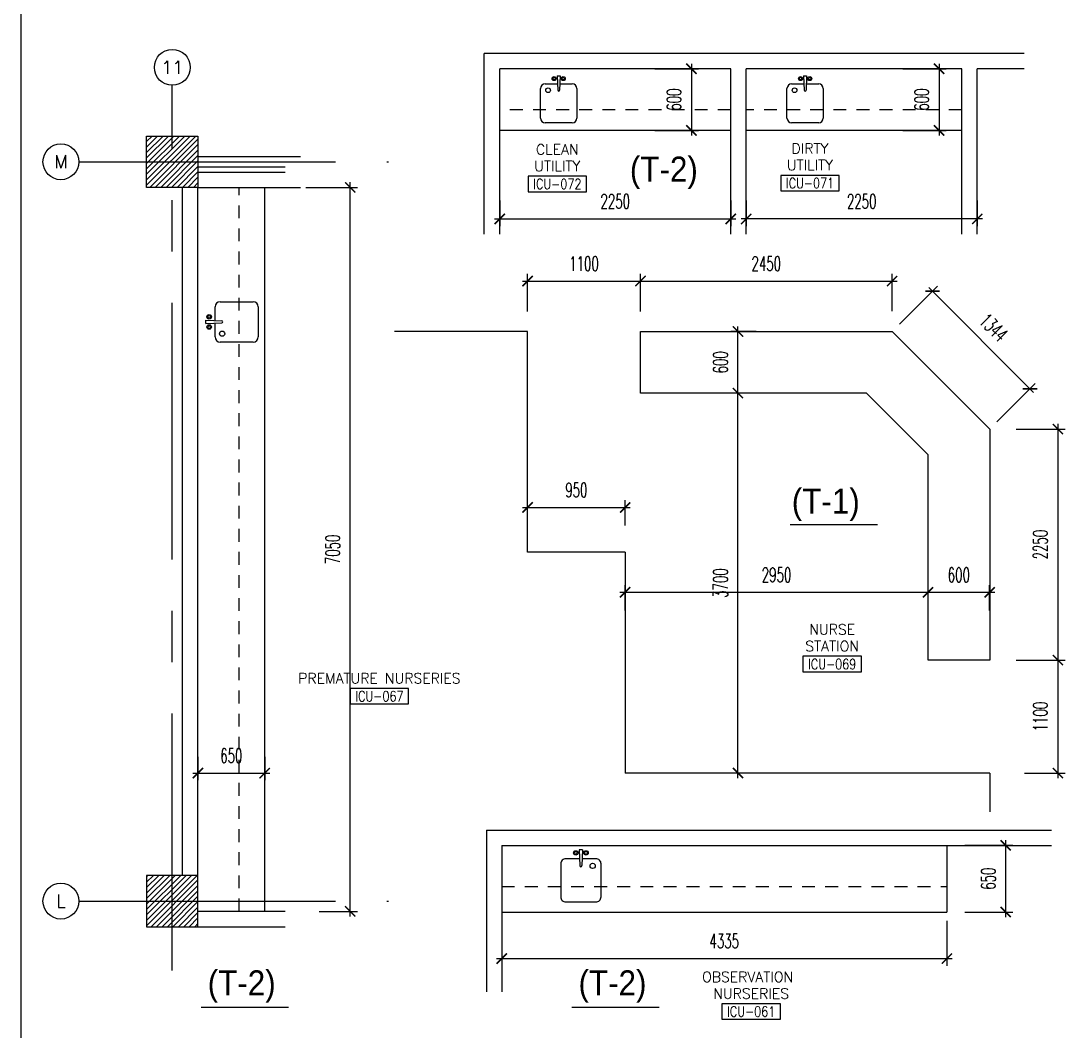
# Model space of a CAD drawing. Extents: x 417759.1 to 417809, y 43468.8 to 43507.6.
# Drawn here: x 417759.05 to 417769.22, y 43478.26 to 43488.1 of the extents above; entities that cross this region are included whole.
import ezdxf
from ezdxf.enums import TextEntityAlignment as Align

# ---------------------------------------------------------------- set-up
doc = ezdxf.new("R2010")
doc.units = 0
doc.header["$MEASUREMENT"] = 0
doc.header["$PDMODE"] = 3
doc.header["$PDSIZE"] = 0.1
doc.linetypes.add('CENTERX2', pattern=[4, 2.5, -0.5, 0.5, -0.5])
doc.linetypes.add('HIDDEN2', pattern=[0.1875, 0.125, -0.0625])
doc.layers.get('0').update_dxf_attribs({"linetype": 'CONTINUOUS'})
doc.layers.get('DEFPOINTS').update_dxf_attribs({"linetype": 'CONTINUOUS'})
for name, color, linetype in [('AX', 6, 'CONTINUOUS'), ('AX-CR', 2, 'CONTINUOUS'), ('AX-DIM', 4, 'CONTINUOUS'), ('AX-TXT', 4, 'CONTINUOUS'), ('AXES', 11, 'CENTERX2'), ('COUNTER', 2, 'CONTINUOUS'), ('DIM', 4, 'CONTINUOUS'), ('Doted', 3, 'HIDDEN2'), ('HAT', 8, 'CONTINUOUS'), ('INSUL', 7, 'CONTINUOUS'), ('RM-BOX', 2, 'CONTINUOUS'), ('RM-NAME', 2, 'CONTINUOUS'), ('RM-NO', 2, 'CONTINUOUS'), ('TXT1', 2, 'CONTINUOUS'), ('WALL', 6, 'CONTINUOUS')]:
    doc.layers.add(name, color=color, linetype=linetype)
doc.styles.add('ROMANS', font='ROMANS.shx', dxfattribs={"width": 0.6})
doc.styles.add('TTXT', font='swisse.ttf', dxfattribs={"width": 0.6})
doc.dimstyles.new('STANDARD in', dxfattribs={"dimtxt": 0.14, "dimasz": 0.1, "dimexe": 0.07, "dimexo": 0.05, "dimgap": 0.1, "dimtad": 1, "dimdec": 0, "dimlfac": 1000, "dimzin": 0, "dimdsep": 46, "dimtxsty": 'ROMANS', "dimblk": 'ARCHTICK', "dimcen": 0.05, "dimdle": 0.05, "dimclrd": 4, "dimclre": 4, "dimclrt": 2, "dimadec": 0, "dimazin": 0, "dimtfac": 1, "dimtdec": 0, "dimtmove": 2, "dimatfit": 3, "dimfxl": 0, "dimtolj": 1, "dimtzin": 0, "dimarcsym": 0})

# ---------------------------------------------------------------- blocks, each defined once
blk = doc.blocks.new('*X147')
at = {"color": 0}
for p, q in [((73379, 169899), (73870, 170390)), ((73379, 169952), (73817, 170390)), ((73379, 170005), (73764, 170390)), ((73379, 170058), (73711, 170390)), ((73379, 170111), (73658, 170390)), ((73379, 170164), (73604, 170390)), ((73379, 170217), (73551, 170390)), ((73379, 170271), (73498, 170390)), ((73379, 170324), (73445, 170390)), ((73379, 170377), (73392, 170390)), ((73423, 169890), (73879, 170346)), ((73476, 169890), (73879, 170293)), ((73529, 169890), (73879, 170240)), ((73582, 169890), (73879, 170187)), ((73635, 169890), (73879, 170134)), ((73688, 169890), (73879, 170081)), ((73741, 169890), (73879, 170028)), ((73794, 169890), (73879, 169975)), ((73847, 169890), (73879, 169922))]:
    blk.add_line(p, q, dxfattribs=at)
blk = doc.blocks.new('*X146')
at = {"color": 0}
for p, q in [((73379, 177112), (73857, 177590)), ((73379, 177165), (73804, 177590)), ((73379, 177218), (73751, 177590)), ((73379, 177271), (73698, 177590)), ((73379, 177324), (73645, 177590)), ((73379, 177377), (73592, 177590)), ((73379, 177430), (73539, 177590)), ((73379, 177483), (73486, 177590)), ((73379, 177536), (73433, 177590)), ((73410, 177090), (73879, 177559)), ((73463, 177090), (73879, 177506)), ((73516, 177090), (73879, 177453)), ((73569, 177090), (73879, 177400)), ((73622, 177090), (73879, 177347)), ((73675, 177090), (73879, 177294)), ((73728, 177090), (73879, 177241)), ((73781, 177090), (73879, 177188)), ((73834, 177090), (73879, 177134))]:
    blk.add_line(p, q, dxfattribs=at)
blk = doc.blocks.new('_ARCHTICK')
at = {"color": 0, "linetype": 'ByBlock', "const_width": 0.15}
blk.add_lwpolyline([(-0.5, -0.5), (0.5, 0.5)], dxfattribs=at)
blk = doc.blocks.new('*D188')
at = {"layer": 'DEFPOINTS', "color": 0, "linetype": 'ByBlock'}
for p in [(417761.778, 43486.474), (417762.261, 43486.474), (417761.909, 43479.424)]:
    blk.add_point(p, dxfattribs=at)
at = {"layer": 'DIM', "color": 4, "linetype": 'ByBlock', "lineweight": -2}
for p, q in [((417762.261, 43479.374), (417762.261, 43486.524)), ((417761.828, 43486.474), (417762.331, 43486.474)), ((417761.959, 43479.424), (417762.331, 43479.424))]:
    blk.add_line(p, q, dxfattribs=at)
at = {"layer": 'DIM', "color": 4, "linetype": 'ByBlock', "lineweight": -2, "xscale": 0.1, "yscale": 0.1, "zscale": 0.1}
for p, rotation in [((417762.261, 43486.474), 90), ((417762.261, 43479.424), 270)]:
    blk.add_blockref('_ARCHTICK', p, dxfattribs=dict(at, rotation=rotation))
at = {"layer": 'DIM', "color": 2, "linetype": 'ByBlock', "insert": (417762.091, 43482.949), "char_height": 0.14, "attachment_point": 5, "rotation": 90, "style": 'ROMANS'}
blk.add_mtext('\\A1;7050', dxfattribs=at)
blk = doc.blocks.new('*D189')
at = {"layer": 'AX-DIM', "color": 4, "linetype": 'ByBlock', "lineweight": -2}
for p, q in [((417760.778, 43480.93), (417760.778, 43480.7)), ((417761.428, 43480.93), (417761.428, 43480.7)), ((417760.728, 43480.77), (417761.478, 43480.77))]:
    blk.add_line(p, q, dxfattribs=at)
at = {"layer": 'DEFPOINTS', "color": 0, "linetype": 'ByBlock'}
for p in [(417760.778, 43480.98), (417761.428, 43480.98), (417761.428, 43480.77)]:
    blk.add_point(p, dxfattribs=at)
at = {"layer": 'AX-DIM', "color": 4, "linetype": 'ByBlock', "lineweight": -2, "xscale": 0.1, "yscale": 0.1, "zscale": 0.1, "rotation": 180}
blk.add_blockref('_ARCHTICK', (417760.778, 43480.77), dxfattribs=at)
at = {"layer": 'AX-DIM', "color": 4, "linetype": 'ByBlock', "lineweight": -2, "xscale": 0.1, "yscale": 0.1, "zscale": 0.1}
blk.add_blockref('_ARCHTICK', (417761.428, 43480.77), dxfattribs=at)
at = {"layer": 'AX-DIM', "color": 2, "linetype": 'ByBlock', "insert": (417761.103, 43480.94), "char_height": 0.14, "attachment_point": 5, "style": 'ROMANS'}
blk.add_mtext('\\A1;650', dxfattribs=at)
blk = doc.blocks.new('RM1')
at = {"layer": 'RM-BOX'}
blk.add_lwpolyline([(570, -200), (-570, -200), (-570, -500), (570, -500)], close=True, dxfattribs=at)
at = {"layer": 'RM-NAME', "style": 'ROMANS'}
for tag, p in [('ROOMNAME1', (0, 324)), ('ROOMNAME2', (0, 0))]:
    blk.add_attdef(tag, text='', height=200, dxfattribs=at).set_placement(p, align=Align.MIDDLE)
at = {"layer": 'RM-NO', "style": 'ROMANS', "width": 0.8}
blk.add_attdef('ROOMNO', text='', height=200, dxfattribs=at).set_placement((0, -350), align=Align.MIDDLE)
blk = doc.blocks.new('*D190')
at = {"layer": 'AX-DIM', "color": 4, "linetype": 'ByBlock', "lineweight": -2}
for p, q in [((417763.717, 43486.347), (417763.717, 43486.097)), ((417765.967, 43486.347), (417765.967, 43486.097)), ((417763.667, 43486.167), (417766.017, 43486.167))]:
    blk.add_line(p, q, dxfattribs=at)
at = {"layer": 'DEFPOINTS', "color": 0, "linetype": 'ByBlock'}
for p in [(417763.717, 43486.397), (417765.967, 43486.397), (417765.967, 43486.167)]:
    blk.add_point(p, dxfattribs=at)
at = {"layer": 'AX-DIM', "color": 4, "linetype": 'ByBlock', "lineweight": -2, "xscale": 0.1, "yscale": 0.1, "zscale": 0.1, "rotation": 180}
blk.add_blockref('_ARCHTICK', (417763.717, 43486.167), dxfattribs=at)
at = {"layer": 'AX-DIM', "color": 4, "linetype": 'ByBlock', "lineweight": -2, "xscale": 0.1, "yscale": 0.1, "zscale": 0.1}
blk.add_blockref('_ARCHTICK', (417765.967, 43486.167), dxfattribs=at)
at = {"layer": 'AX-DIM', "color": 2, "linetype": 'ByBlock', "insert": (417764.842, 43486.337), "char_height": 0.14, "attachment_point": 5, "style": 'ROMANS'}
blk.add_mtext('\\A1;2250', dxfattribs=at)
blk = doc.blocks.new('*D191')
at = {"layer": 'AX-DIM', "color": 4, "linetype": 'ByBlock', "lineweight": -2}
for p, q in [((417766.117, 43486.347), (417766.117, 43486.097)), ((417768.367, 43486.347), (417768.367, 43486.097)), ((417768.417, 43486.167), (417766.067, 43486.167))]:
    blk.add_line(p, q, dxfattribs=at)
at = {"layer": 'DEFPOINTS', "color": 0, "linetype": 'ByBlock'}
for p in [(417766.117, 43486.397), (417768.367, 43486.397), (417766.117, 43486.167)]:
    blk.add_point(p, dxfattribs=at)
at = {"layer": 'AX-DIM', "color": 4, "linetype": 'ByBlock', "lineweight": -2, "xscale": 0.1, "yscale": 0.1, "zscale": 0.1, "rotation": 180}
blk.add_blockref('_ARCHTICK', (417766.117, 43486.167), dxfattribs=at)
at = {"layer": 'AX-DIM', "color": 4, "linetype": 'ByBlock', "lineweight": -2, "xscale": 0.1, "yscale": 0.1, "zscale": 0.1}
blk.add_blockref('_ARCHTICK', (417768.367, 43486.167), dxfattribs=at)
at = {"layer": 'AX-DIM', "color": 2, "linetype": 'ByBlock', "insert": (417767.242, 43486.337), "char_height": 0.14, "attachment_point": 5, "style": 'ROMANS'}
blk.add_mtext('\\A1;2250', dxfattribs=at)
blk = doc.blocks.new('*D192')
at = {"layer": 'AX-DIM', "color": 4, "linetype": 'ByBlock', "lineweight": -2}
for p, q in [((417765.229, 43487.629), (417765.654, 43487.629)), ((417765.584, 43487.679), (417765.584, 43486.979)), ((417765.229, 43487.029), (417765.654, 43487.029))]:
    blk.add_line(p, q, dxfattribs=at)
at = {"layer": 'DEFPOINTS', "color": 0, "linetype": 'ByBlock'}
for p in [(417765.179, 43487.629), (417765.179, 43487.029), (417765.584, 43487.029)]:
    blk.add_point(p, dxfattribs=at)
at = {"layer": 'AX-DIM', "color": 4, "linetype": 'ByBlock', "lineweight": -2, "xscale": 0.1, "yscale": 0.1, "zscale": 0.1}
for p, rotation in [((417765.584, 43487.629), 90), ((417765.584, 43487.029), 270)]:
    blk.add_blockref('_ARCHTICK', p, dxfattribs=dict(at, rotation=rotation))
at = {"layer": 'AX-DIM', "color": 2, "linetype": 'ByBlock', "insert": (417765.414, 43487.329), "char_height": 0.14, "attachment_point": 5, "rotation": 90, "style": 'ROMANS'}
blk.add_mtext('\\A1;600', dxfattribs=at)
blk = doc.blocks.new('*D193')
at = {"layer": 'AX-DIM', "color": 4, "linetype": 'ByBlock', "lineweight": -2}
for p, q in [((417767.642, 43487.629), (417768.066, 43487.629)), ((417767.996, 43487.679), (417767.996, 43486.979)), ((417767.642, 43487.029), (417768.066, 43487.029))]:
    blk.add_line(p, q, dxfattribs=at)
at = {"layer": 'DEFPOINTS', "color": 0, "linetype": 'ByBlock'}
for p in [(417767.592, 43487.629), (417767.592, 43487.029), (417767.996, 43487.029)]:
    blk.add_point(p, dxfattribs=at)
at = {"layer": 'AX-DIM', "color": 4, "linetype": 'ByBlock', "lineweight": -2, "xscale": 0.1, "yscale": 0.1, "zscale": 0.1}
for p, rotation in [((417767.996, 43487.629), 90), ((417767.996, 43487.029), 270)]:
    blk.add_blockref('_ARCHTICK', p, dxfattribs=dict(at, rotation=rotation))
at = {"layer": 'AX-DIM', "color": 2, "linetype": 'ByBlock', "insert": (417767.826, 43487.329), "char_height": 0.14, "attachment_point": 5, "rotation": 90, "style": 'ROMANS'}
blk.add_mtext('\\A1;600', dxfattribs=at)
blk = doc.blocks.new('*D194')
at = {"layer": 'AX-DIM', "color": 4, "linetype": 'ByBlock', "lineweight": -2}
for p, q in [((417767.888, 43482.354), (417767.888, 43482.601)), ((417768.488, 43482.354), (417768.488, 43482.601)), ((417767.838, 43482.531), (417768.538, 43482.531))]:
    blk.add_line(p, q, dxfattribs=at)
at = {"layer": 'DEFPOINTS', "color": 0, "linetype": 'ByBlock'}
for p in [(417768.488, 43482.531), (417767.888, 43482.304), (417768.488, 43482.304)]:
    blk.add_point(p, dxfattribs=at)
at = {"layer": 'AX-DIM', "color": 4, "linetype": 'ByBlock', "lineweight": -2, "xscale": 0.1, "yscale": 0.1, "zscale": 0.1, "rotation": 180}
blk.add_blockref('_ARCHTICK', (417767.888, 43482.531), dxfattribs=at)
at = {"layer": 'AX-DIM', "color": 4, "linetype": 'ByBlock', "lineweight": -2, "xscale": 0.1, "yscale": 0.1, "zscale": 0.1}
blk.add_blockref('_ARCHTICK', (417768.488, 43482.531), dxfattribs=at)
at = {"layer": 'AX-DIM', "color": 2, "linetype": 'ByBlock', "insert": (417768.188, 43482.701), "char_height": 0.14, "attachment_point": 5, "style": 'ROMANS'}
blk.add_mtext('\\A1;600', dxfattribs=at)
blk = doc.blocks.new('*D195')
at = {"layer": 'DEFPOINTS', "color": 0, "linetype": 'ByBlock'}
for p in [(417767.888, 43482.531), (417764.938, 43482.304), (417767.888, 43482.304)]:
    blk.add_point(p, dxfattribs=at)
at = {"layer": 'DIM', "color": 4, "linetype": 'ByBlock', "lineweight": -2}
for p, q in [((417764.938, 43482.354), (417764.938, 43482.601)), ((417767.888, 43482.354), (417767.888, 43482.601)), ((417764.888, 43482.531), (417767.938, 43482.531))]:
    blk.add_line(p, q, dxfattribs=at)
at = {"layer": 'DIM', "color": 4, "linetype": 'ByBlock', "lineweight": -2, "xscale": 0.1, "yscale": 0.1, "zscale": 0.1, "rotation": 180}
blk.add_blockref('_ARCHTICK', (417764.938, 43482.531), dxfattribs=at)
at = {"layer": 'DIM', "color": 4, "linetype": 'ByBlock', "lineweight": -2, "xscale": 0.1, "yscale": 0.1, "zscale": 0.1}
blk.add_blockref('_ARCHTICK', (417767.888, 43482.531), dxfattribs=at)
at = {"layer": 'DIM', "color": 2, "linetype": 'ByBlock', "insert": (417766.413, 43482.701), "char_height": 0.14, "attachment_point": 5, "style": 'ROMANS'}
blk.add_mtext('\\A1;2950', dxfattribs=at)
blk = doc.blocks.new('*D196')
at = {"layer": 'DEFPOINTS', "color": 0, "linetype": 'ByBlock'}
for p in [(417766.037, 43484.471), (417766.264, 43484.471), (417766.264, 43480.771)]:
    blk.add_point(p, dxfattribs=at)
at = {"layer": 'DIM', "color": 4, "linetype": 'ByBlock', "lineweight": -2}
for p, q in [((417766.037, 43480.721), (417766.037, 43484.521)), ((417766.214, 43484.471), (417765.967, 43484.471)), ((417766.214, 43480.771), (417765.967, 43480.771))]:
    blk.add_line(p, q, dxfattribs=at)
at = {"layer": 'DIM', "color": 4, "linetype": 'ByBlock', "lineweight": -2, "xscale": 0.1, "yscale": 0.1, "zscale": 0.1}
for p, rotation in [((417766.037, 43484.471), 90), ((417766.037, 43480.771), 270)]:
    blk.add_blockref('_ARCHTICK', p, dxfattribs=dict(at, rotation=rotation))
at = {"layer": 'DIM', "color": 2, "linetype": 'ByBlock', "insert": (417765.867, 43482.621), "char_height": 0.14, "attachment_point": 5, "rotation": 90, "style": 'ROMANS'}
blk.add_mtext('\\A1;3700', dxfattribs=at)
blk = doc.blocks.new('*D197')
at = {"layer": 'DEFPOINTS', "color": 0, "linetype": 'ByBlock'}
for p in [(417764.938, 43483.357), (417763.988, 43483.13), (417764.938, 43483.13)]:
    blk.add_point(p, dxfattribs=at)
at = {"layer": 'DIM', "color": 4, "linetype": 'ByBlock', "lineweight": -2}
for p, q in [((417763.938, 43483.357), (417764.988, 43483.357)), ((417763.988, 43483.18), (417763.988, 43483.427)), ((417764.938, 43483.18), (417764.938, 43483.427))]:
    blk.add_line(p, q, dxfattribs=at)
at = {"layer": 'DIM', "color": 4, "linetype": 'ByBlock', "lineweight": -2, "xscale": 0.1, "yscale": 0.1, "zscale": 0.1, "rotation": 180}
blk.add_blockref('_ARCHTICK', (417763.988, 43483.357), dxfattribs=at)
at = {"layer": 'DIM', "color": 4, "linetype": 'ByBlock', "lineweight": -2, "xscale": 0.1, "yscale": 0.1, "zscale": 0.1}
blk.add_blockref('_ARCHTICK', (417764.938, 43483.357), dxfattribs=at)
at = {"layer": 'DIM', "color": 2, "linetype": 'ByBlock', "insert": (417764.463, 43483.527), "char_height": 0.14, "attachment_point": 5, "style": 'ROMANS'}
blk.add_mtext('\\A1;950', dxfattribs=at)
blk = doc.blocks.new('*D198')
at = {"layer": 'AX-DIM', "color": 4, "linetype": 'ByBlock', "lineweight": -2}
for p, q in [((417766.037, 43484.421), (417766.037, 43485.121)), ((417766.214, 43485.071), (417765.967, 43485.071)), ((417766.214, 43484.471), (417765.967, 43484.471))]:
    blk.add_line(p, q, dxfattribs=at)
at = {"layer": 'DEFPOINTS', "color": 0, "linetype": 'ByBlock'}
for p in [(417766.037, 43485.071), (417766.264, 43485.071), (417766.264, 43484.471)]:
    blk.add_point(p, dxfattribs=at)
at = {"layer": 'AX-DIM', "color": 4, "linetype": 'ByBlock', "lineweight": -2, "xscale": 0.1, "yscale": 0.1, "zscale": 0.1}
for p, rotation in [((417766.037, 43485.071), 90), ((417766.037, 43484.471), 270)]:
    blk.add_blockref('_ARCHTICK', p, dxfattribs=dict(at, rotation=rotation))
at = {"layer": 'AX-DIM', "color": 2, "linetype": 'ByBlock', "insert": (417765.867, 43484.771), "char_height": 0.14, "attachment_point": 5, "rotation": 90, "style": 'ROMANS'}
blk.add_mtext('\\A1;600', dxfattribs=at)
blk = doc.blocks.new('*D199')
at = {"layer": 'DEFPOINTS', "color": 0, "linetype": 'ByBlock'}
for p in [(417765.088, 43485.562), (417763.988, 43485.216), (417765.088, 43485.216)]:
    blk.add_point(p, dxfattribs=at)
at = {"layer": 'DIM', "color": 4, "linetype": 'ByBlock', "lineweight": -2}
for p, q in [((417763.988, 43485.266), (417763.988, 43485.632)), ((417765.088, 43485.266), (417765.088, 43485.632)), ((417763.938, 43485.562), (417765.138, 43485.562))]:
    blk.add_line(p, q, dxfattribs=at)
at = {"layer": 'DIM', "color": 4, "linetype": 'ByBlock', "lineweight": -2, "xscale": 0.1, "yscale": 0.1, "zscale": 0.1, "rotation": 180}
blk.add_blockref('_ARCHTICK', (417763.988, 43485.562), dxfattribs=at)
at = {"layer": 'DIM', "color": 4, "linetype": 'ByBlock', "lineweight": -2, "xscale": 0.1, "yscale": 0.1, "zscale": 0.1}
blk.add_blockref('_ARCHTICK', (417765.088, 43485.562), dxfattribs=at)
at = {"layer": 'DIM', "color": 2, "linetype": 'ByBlock', "insert": (417764.538, 43485.732), "char_height": 0.14, "attachment_point": 5, "style": 'ROMANS'}
blk.add_mtext('\\A1;1100', dxfattribs=at)
blk = doc.blocks.new('*D200')
at = {"layer": 'DEFPOINTS', "color": 0, "linetype": 'ByBlock'}
for p in [(417767.538, 43485.562), (417765.088, 43485.219), (417767.538, 43485.219)]:
    blk.add_point(p, dxfattribs=at)
at = {"layer": 'DIM', "color": 4, "linetype": 'ByBlock', "lineweight": -2}
for p, q in [((417765.088, 43485.269), (417765.088, 43485.632)), ((417767.538, 43485.269), (417767.538, 43485.632)), ((417765.038, 43485.562), (417767.588, 43485.562))]:
    blk.add_line(p, q, dxfattribs=at)
at = {"layer": 'DIM', "color": 4, "linetype": 'ByBlock', "lineweight": -2, "xscale": 0.1, "yscale": 0.1, "zscale": 0.1, "rotation": 180}
blk.add_blockref('_ARCHTICK', (417765.088, 43485.562), dxfattribs=at)
at = {"layer": 'DIM', "color": 4, "linetype": 'ByBlock', "lineweight": -2, "xscale": 0.1, "yscale": 0.1, "zscale": 0.1}
blk.add_blockref('_ARCHTICK', (417767.538, 43485.562), dxfattribs=at)
at = {"layer": 'DIM', "color": 2, "linetype": 'ByBlock', "insert": (417766.313, 43485.732), "char_height": 0.14, "attachment_point": 5, "style": 'ROMANS'}
blk.add_mtext('\\A1;2450', dxfattribs=at)
blk = doc.blocks.new('*D201')
at = {"layer": 'DEFPOINTS', "color": 0, "linetype": 'ByBlock'}
for p in [(417767.574, 43485.106), (417768.881, 43484.513), (417768.524, 43484.156)]:
    blk.add_point(p, dxfattribs=at)
at = {"layer": 'DIM', "color": 4, "linetype": 'ByBlock', "lineweight": -2}
for p, q in [((417767.609, 43485.141), (417767.98, 43485.513)), ((417767.896, 43485.499), (417768.916, 43484.478)), ((417768.559, 43484.191), (417768.93, 43484.563))]:
    blk.add_line(p, q, dxfattribs=at)
at = {"layer": 'DIM', "color": 4, "linetype": 'ByBlock', "lineweight": -2, "xscale": 0.1, "yscale": 0.1, "zscale": 0.1}
for p, rotation in [((417767.931, 43485.463), 134.9999999984641), ((417768.881, 43484.513), 314.9999999984641)]:
    blk.add_blockref('_ARCHTICK', p, dxfattribs=dict(at, rotation=rotation))
at = {"layer": 'DIM', "color": 2, "linetype": 'ByBlock', "insert": (417768.526, 43485.109), "char_height": 0.14, "attachment_point": 5, "rotation": 315, "style": 'ROMANS'}
blk.add_mtext('\\A1;1344', dxfattribs=at)
blk = doc.blocks.new('*D202')
at = {"layer": 'DEFPOINTS', "color": 0, "linetype": 'ByBlock'}
for p in [(417768.695, 43484.121), (417768.695, 43481.871), (417769.153, 43481.871)]:
    blk.add_point(p, dxfattribs=at)
at = {"layer": 'DIM', "color": 4, "linetype": 'ByBlock', "lineweight": -2}
for p, q in [((417769.153, 43484.171), (417769.153, 43481.821)), ((417768.745, 43484.121), (417769.223, 43484.121)), ((417768.745, 43481.871), (417769.223, 43481.871))]:
    blk.add_line(p, q, dxfattribs=at)
at = {"layer": 'DIM', "color": 4, "linetype": 'ByBlock', "lineweight": -2, "xscale": 0.1, "yscale": 0.1, "zscale": 0.1}
for p, rotation in [((417769.153, 43484.121), 90), ((417769.153, 43481.871), 270)]:
    blk.add_blockref('_ARCHTICK', p, dxfattribs=dict(at, rotation=rotation))
at = {"layer": 'DIM', "color": 2, "linetype": 'ByBlock', "insert": (417768.983, 43482.996), "char_height": 0.14, "attachment_point": 5, "rotation": 90, "style": 'ROMANS'}
blk.add_mtext('\\A1;2250', dxfattribs=at)
blk = doc.blocks.new('*D203')
at = {"layer": 'DEFPOINTS', "color": 0, "linetype": 'ByBlock'}
for p in [(417768.776, 43481.871), (417768.776, 43480.771), (417769.153, 43480.771)]:
    blk.add_point(p, dxfattribs=at)
at = {"layer": 'DIM', "color": 4, "linetype": 'ByBlock', "lineweight": -2}
for p, q in [((417768.826, 43481.871), (417769.223, 43481.871)), ((417769.153, 43481.921), (417769.153, 43480.721)), ((417768.826, 43480.771), (417769.223, 43480.771))]:
    blk.add_line(p, q, dxfattribs=at)
at = {"layer": 'DIM', "color": 4, "linetype": 'ByBlock', "lineweight": -2, "xscale": 0.1, "yscale": 0.1, "zscale": 0.1}
for p, rotation in [((417769.153, 43481.871), 90), ((417769.153, 43480.771), 270)]:
    blk.add_blockref('_ARCHTICK', p, dxfattribs=dict(at, rotation=rotation))
at = {"layer": 'DIM', "color": 2, "linetype": 'ByBlock', "insert": (417768.983, 43481.321), "char_height": 0.14, "attachment_point": 5, "rotation": 90, "style": 'ROMANS'}
blk.add_mtext('\\A1;1100', dxfattribs=at)
blk = doc.blocks.new('*D221')
at = {"layer": 'DEFPOINTS', "color": 0, "linetype": 'ByBlock'}
for p in [(417763.737, 43479.381), (417768.072, 43479.381), (417768.072, 43478.964)]:
    blk.add_point(p, dxfattribs=at)
at = {"layer": 'DIM', "color": 4, "linetype": 'ByBlock', "lineweight": -2}
for p, q in [((417763.737, 43479.331), (417763.737, 43478.894)), ((417768.072, 43479.331), (417768.072, 43478.894)), ((417763.687, 43478.964), (417768.122, 43478.964))]:
    blk.add_line(p, q, dxfattribs=at)
at = {"layer": 'DIM', "color": 4, "linetype": 'ByBlock', "lineweight": -2, "xscale": 0.1, "yscale": 0.1, "zscale": 0.1, "rotation": 180}
blk.add_blockref('_ARCHTICK', (417763.737, 43478.964), dxfattribs=at)
at = {"layer": 'DIM', "color": 4, "linetype": 'ByBlock', "lineweight": -2, "xscale": 0.1, "yscale": 0.1, "zscale": 0.1}
blk.add_blockref('_ARCHTICK', (417768.072, 43478.964), dxfattribs=at)
at = {"layer": 'DIM', "color": 2, "linetype": 'ByBlock', "insert": (417765.904, 43479.134), "char_height": 0.14, "attachment_point": 5, "style": 'ROMANS'}
blk.add_mtext('\\A1;4335', dxfattribs=at)
blk = doc.blocks.new('*D222')
at = {"layer": 'DEFPOINTS', "color": 0, "linetype": 'ByBlock'}
for p in [(417768.197, 43480.067), (417768.197, 43479.417), (417768.644, 43479.417)]:
    blk.add_point(p, dxfattribs=at)
at = {"layer": 'DIM', "color": 4, "linetype": 'ByBlock', "lineweight": -2}
for p, q in [((417768.644, 43480.117), (417768.644, 43479.367)), ((417768.247, 43480.067), (417768.714, 43480.067)), ((417768.247, 43479.417), (417768.714, 43479.417))]:
    blk.add_line(p, q, dxfattribs=at)
at = {"layer": 'DIM', "color": 4, "linetype": 'ByBlock', "lineweight": -2, "xscale": 0.1, "yscale": 0.1, "zscale": 0.1}
for p, rotation in [((417768.644, 43480.067), 90), ((417768.644, 43479.417), 270)]:
    blk.add_blockref('_ARCHTICK', p, dxfattribs=dict(at, rotation=rotation))
at = {"layer": 'DIM', "color": 2, "linetype": 'ByBlock', "insert": (417768.474, 43479.742), "char_height": 0.14, "attachment_point": 5, "rotation": 90, "style": 'ROMANS'}
blk.add_mtext('\\A1;650', dxfattribs=at)
blk = doc.blocks.new('AXU')
at = {"layer": 'AX-CR'}
blk.add_circle((0, 350), 350, dxfattribs=at)
at = {"layer": 'AX-TXT', "style": 'ROMANS'}
blk.add_attdef('AX', text='', height=250, dxfattribs=at).set_placement((0, 350), align=Align.MIDDLE)

msp = doc.modelspace()

# ---------------------------------------------------------------- linework, layer by layer
at = {"layer": 'AX-DIM'}
msp.add_line((417759.0538, 43507.6348), (417759.0538, 43468.7602), dxfattribs=at)
at = {"layer": 'AXES'}
for p, q in [((417760.5284, 43478.8493), (417760.5284, 43487.4682)), ((417759.619, 43486.724), (417762.6347, 43486.724)), ((417759.619, 43479.524), (417762.6347, 43479.524))]:
    msp.add_line(p, q, dxfattribs=at)
at = {"layer": 'COUNTER', "linetype": 'ByBlock'}
for p, q in [((417764.2768, 43487.5615), (417764.3057, 43487.5615)), ((417764.2768, 43487.5615), (417764.2823, 43487.4218)), ((417764.3057, 43487.5615), (417764.3002, 43487.4218)), ((417766.6768, 43487.5615), (417766.7057, 43487.5615)), ((417766.6768, 43487.5615), (417766.6823, 43487.4218)), ((417766.7057, 43487.5615), (417766.7002, 43487.4218)), ((417764.1145, 43487.1483), (417764.1145, 43487.4373)), ((417764.1594, 43487.4822), (417764.2823, 43487.4822)), ((417764.3002, 43487.4822), (417764.4231, 43487.4822)), ((417764.4679, 43487.4373), (417764.4679, 43487.1483)), ((417766.5145, 43487.1483), (417766.5145, 43487.4373)), ((417766.5594, 43487.4822), (417766.6823, 43487.4822)), ((417766.7002, 43487.4822), (417766.8231, 43487.4822)), ((417766.8679, 43487.4373), (417766.8679, 43487.1483)), ((417765.9667, 43487.0288), (417763.7167, 43487.0288)), ((417764.4231, 43487.1034), (417764.1594, 43487.1034)), ((417768.2167, 43487.0288), (417766.1167, 43487.0288)), ((417766.8231, 43487.1034), (417766.5594, 43487.1034)), ((417761.4284, 43479.424), (417761.4284, 43486.474)), ((417760.9443, 43485.1738), (417760.9443, 43485.3103)), ((417760.9941, 43485.3602), (417761.3152, 43485.3602)), ((417761.3651, 43485.3103), (417761.3651, 43485.0174)), ((417760.8561, 43485.1799), (417761.0113, 43485.1738)), ((417760.8561, 43485.1478), (417760.8561, 43485.1799)), ((417760.8561, 43485.1478), (417761.0113, 43485.1539)), ((417760.9443, 43485.0174), (417760.9443, 43485.1539)), ((417761.3152, 43484.9675), (417760.9941, 43484.9675)), ((417764.4915, 43480.0242), (417764.4975, 43479.8689)), ((417764.5235, 43480.0242), (417764.4915, 43480.0242)), ((417764.5235, 43480.0242), (417764.5175, 43479.8689)), ((417768.0716, 43480.0672), (417768.0716, 43479.4172)), ((417763.7369, 43479.4172), (417768.0716, 43479.4172))]:
    msp.add_line(p, q, dxfattribs=at)
msp.add_lwpolyline([(417767.8883, 43481.8708), (417767.8883, 43483.8708), (417767.2883, 43484.4708), (417765.0883, 43484.4708), (417765.0883, 43485.0708), (417767.5383, 43485.0708), (417768.4883, 43484.1208), (417768.4883, 43481.8708)], close=True, dxfattribs=at)
msp.add_lwpolyline([(417764.4975, 43479.936), (417764.361, 43479.936, 0.4142136), (417764.3112, 43479.8861), (417764.3112, 43479.565, 0.4142136), (417764.361, 43479.5152), (417764.6539, 43479.5152, 0.4142136), (417764.7038, 43479.565), (417764.7038, 43479.8861, 0.4142136), (417764.6539, 43479.936), (417764.5175, 43479.936)], format="xyb", dxfattribs=at)
for centre, radius in [((417764.2465, 43487.5336), 0.0195), ((417764.2465, 43487.5336), 0.0126), ((417764.336, 43487.5336), 0.0195), ((417764.336, 43487.5336), 0.0126), ((417766.6465, 43487.5336), 0.0195), ((417766.6465, 43487.5336), 0.0126), ((417766.736, 43487.5336), 0.0195), ((417766.736, 43487.5336), 0.0126), ((417764.1882, 43487.4197), 0.023), ((417766.5882, 43487.4197), 0.023), ((417760.8872, 43485.2136), 0.0217), ((417760.8872, 43485.2136), 0.014), ((417760.8872, 43485.1141), 0.0217), ((417760.8872, 43485.1141), 0.014), ((417761.0137, 43485.0494), 0.0255), ((417764.4577, 43479.9931), 0.0217), ((417764.4577, 43479.9931), 0.014), ((417764.5572, 43479.9931), 0.0217), ((417764.5572, 43479.9931), 0.014), ((417764.6219, 43479.8666), 0.0255)]:
    msp.add_circle(centre, radius, dxfattribs=at)
for centre, radius, start, end in [((417764.1594, 43487.4373), 0.0449, 90, 180), ((417764.4231, 43487.4373), 0.0449, 0, 90), ((417766.5594, 43487.4373), 0.0449, 90, 180), ((417766.8231, 43487.4373), 0.0449, 0, 90), ((417764.2912, 43487.4218), 0.00898, 180, 0), ((417766.6912, 43487.4218), 0.00898, 180, 0), ((417764.1594, 43487.1483), 0.0449, 180, 270), ((417764.4231, 43487.1483), 0.0449, 270, 0), ((417766.5594, 43487.1483), 0.0449, 180, 270), ((417766.8231, 43487.1483), 0.0449, 270, 0), ((417760.9941, 43485.3103), 0.0499, 90, 180), ((417761.3152, 43485.3103), 0.0499, 0, 90), ((417761.0113, 43485.1639), 0.00997, 270, 90), ((417760.9941, 43485.0174), 0.0499, 180, 270), ((417761.3152, 43485.0174), 0.0499, 270, 0), ((417764.5075, 43479.8689), 0.00997, 180, 0)]:
    msp.add_arc(centre, radius, start, end, dxfattribs=at)
at = {"layer": 'Doted'}
for p, q in [((417765.9667, 43487.2288), (417763.7167, 43487.2288)), ((417768.2167, 43487.2288), (417766.1167, 43487.2288)), ((417761.1784, 43479.424), (417761.1784, 43486.474)), ((417763.7369, 43479.6653), (417768.0716, 43479.6653))]:
    msp.add_line(p, q, dxfattribs=at)
at = {"layer": 'INSUL'}
for p, q in [((417760.7784, 43486.674), (417761.6284, 43486.674)), ((417760.7784, 43486.624), (417761.6284, 43486.624))]:
    msp.add_line(p, q, dxfattribs=at)
at = {"layer": 'WALL', "color": 6}
for p, q in [((417763.5667, 43486.018), (417763.5667, 43487.7788)), ((417768.8237, 43487.7788), (417763.5667, 43487.7788)), ((417765.9667, 43487.6288), (417763.7167, 43487.6288)), ((417763.7167, 43486.018), (417763.7167, 43487.6288)), ((417765.9667, 43486.018), (417765.9667, 43487.6288)), ((417766.1167, 43486.018), (417766.1167, 43487.6288)), ((417768.2167, 43487.6288), (417766.1167, 43487.6288)), ((417768.2167, 43486.018), (417768.2167, 43487.6288)), ((417768.2167, 43486.018), (417768.2167, 43487.6288)), ((417768.3667, 43486.018), (417768.3667, 43487.6288)), ((417768.3667, 43486.018), (417768.3667, 43487.6288)), ((417768.8237, 43487.6288), (417768.3667, 43487.6288)), ((417760.7784, 43486.774), (417761.7784, 43486.774)), ((417760.6284, 43479.774), (417760.6284, 43486.474)), ((417760.7784, 43479.774), (417760.7784, 43486.474)), ((417760.7784, 43486.474), (417761.7784, 43486.474)), ((417763.9883, 43485.0708), (417762.6921, 43485.0708)), ((417763.9883, 43482.9208), (417763.9883, 43485.0708)), ((417766.5465, 43483.1915), (417767.3965, 43483.1915)), ((417764.9383, 43482.9208), (417763.9883, 43482.9208)), ((417764.9383, 43482.9208), (417764.9383, 43480.7708)), ((417768.4883, 43480.7708), (417764.9383, 43480.7708)), ((417768.4883, 43480.7708), (417768.4883, 43480.3923)), ((417763.5869, 43480.2153), (417763.5869, 43478.6403)), ((417763.5869, 43480.2153), (417769.0899, 43480.2153)), ((417763.7369, 43480.0653), (417769.0899, 43480.0653)), ((417763.7369, 43480.0653), (417763.7369, 43478.6403)), ((417761.6284, 43479.424), (417760.7784, 43479.424)), ((417760.7784, 43479.274), (417761.6284, 43479.274)), ((417760.8088, 43478.4903), (417761.6588, 43478.4903)), ((417764.4201, 43478.4903), (417765.2701, 43478.4903))]:
    msp.add_line(p, q, dxfattribs=at)
at = {"layer": 'WALL', "linetype": 'ByBlock', "ltscale": 0.3}
for points in [[(417760.2784, 43486.974), (417760.7784, 43486.974), (417760.7784, 43486.474), (417760.2784, 43486.474)], [(417760.7784, 43479.774), (417760.2784, 43479.774), (417760.2784, 43479.274), (417760.7784, 43479.274)]]:
    msp.add_lwpolyline(points, close=True, dxfattribs=at)

# ---------------------------------------------------------------- block references
at = {"layer": 'AX', "xscale": 0.0005000000237487257, "yscale": 0.0004999999946448952, "zscale": 0.0005}
for p, values in [((417760.5284, 43487.4682), {'AX': '11'}), ((417759.444, 43486.549), {'AX': 'M'}), ((417759.444, 43479.349), {'AX': 'L'})]:
    msp.add_blockref('AXU', p, dxfattribs=at).add_auto_attribs(values)
at = {"layer": 'HAT', "xscale": 0.0009999999892897904, "yscale": 0.000999999996565748, "zscale": 0.001}
for name in ['*X146', '*X147']:
    msp.add_blockref(name, (417686.8992, 43309.3843), dxfattribs=at)
at = {"layer": 'RM-NAME', "xscale": 0.0005000000237487257, "yscale": 0.0005000000019208528, "zscale": 0.0005}
for p, values in [((417764.2779, 43486.6822), {'ROOMNO': 'ICU-072', 'ROOMNAME2': 'UTILITY', 'ROOMNAME1': 'CLEAN'}), ((417766.7384, 43486.6912), {'ROOMNO': 'ICU-071', 'ROOMNAME2': 'UTILITY', 'ROOMNAME1': 'DIRTY'}), ((417766.9545, 43482.0075), {'ROOMNO': 'ICU-069', 'ROOMNAME2': 'STATION', 'ROOMNAME1': 'NURSE'}), ((417762.5451, 43481.6938), {'ROOMNO': 'ICU-067', 'ROOMNAME2': 'PREMATURE NURSERIES'}), ((417766.1657, 43478.6232), {'ROOMNO': 'ICU-061', 'ROOMNAME2': 'NURSERIES', 'ROOMNAME1': ' OBSERVATION  '})]:
    msp.add_blockref('RM1', p, dxfattribs=at).add_auto_attribs(values)

# ---------------------------------------------------------------- texts
at = {"layer": 'TXT1', "color": 6, "style": 'TTXT', "width": 0.9}
for s, p in [(' (T-2)', (417764.8995, 43486.5307)), (' (T-1)', (417766.476, 43483.2975)), (' (T-2)', (417760.788, 43478.6063)), (' (T-2)', (417764.3993, 43478.6063))]:
    msp.add_text(s, height=0.24314, dxfattribs=at).set_placement(p)

# ---------------------------------------------------------------- dimensions: what is measured, and where the dimension line sits
at = {"layer": 'AX-DIM', "linetype": 'ByBlock', "ltscale": 0.3}
for base, p1, p2, angle, picture, middle in [((417765.5836, 43487.0288), (417765.1795, 43487.6288), (417765.1795, 43487.0288), 90, '*D192', (417765.4136, 43487.3288)), ((417767.996, 43487.0288), (417767.5918, 43487.6288), (417767.5918, 43487.0288), 90, '*D193', (417767.826, 43487.3288)), ((417766.1167, 43486.1668), (417768.3667, 43486.3971), (417766.1167, 43486.3971), 180, '*D191', (417767.2417, 43486.3368)), ((417766.0367, 43485.0708), (417766.2642, 43484.4708), (417766.2642, 43485.0708), 90, '*D198', (417765.8667, 43484.7708))]:
    dim = msp.add_linear_dim(base=base, p1=p1, p2=p2, angle=angle, dimstyle='STANDARD in', dxfattribs=at)
    dim.commit()
    dim.dimension.update_dxf_attribs({"geometry": picture, "text_midpoint": middle})
for base, p1, p2, picture, middle in [((417765.9667, 43486.1668), (417763.7167, 43486.3971), (417765.9667, 43486.3971), '*D190', (417764.8417, 43486.3368)), ((417768.4883, 43482.5313), (417767.8883, 43482.3038), (417768.4883, 43482.3038), '*D194', (417768.1883, 43482.7013)), ((417761.4284, 43480.7695), (417760.7784, 43480.9798), (417761.4284, 43480.9798), '*D189', (417761.1034, 43480.9395))]:
    dim = msp.add_linear_dim(base=base, p1=p1, p2=p2, dimstyle='STANDARD in', dxfattribs=at)
    dim.commit()
    dim.dimension.update_dxf_attribs({"geometry": picture, "text_midpoint": middle})
at = {"layer": 'DIM', "linetype": 'ByBlock', "ltscale": 0.3}
for base, p1, p2, picture, middle in [((417762.261, 43486.474), (417761.9088, 43479.424), (417761.7784, 43486.474), '*D188', (417762.091, 43482.949)), ((417766.0367, 43484.4708), (417766.2642, 43480.7708), (417766.2642, 43484.4708), '*D196', (417765.8667, 43482.6208)), ((417769.153, 43481.8708), (417768.6947, 43484.1208), (417768.6947, 43481.8708), '*D202', (417768.983, 43482.9958)), ((417769.1526, 43480.7708), (417768.7765, 43481.8708), (417768.7765, 43480.7708), '*D203', (417768.9826, 43481.3208)), ((417768.6442, 43479.4172), (417768.197, 43480.0672), (417768.197, 43479.4172), '*D222', (417768.4742, 43479.7422))]:
    dim = msp.add_linear_dim(base=base, p1=p1, p2=p2, angle=90, dimstyle='STANDARD in', dxfattribs=at)
    dim.commit()
    dim.dimension.update_dxf_attribs({"geometry": picture, "text_midpoint": middle})
for base, p1, p2, picture, middle in [((417765.0883, 43485.562), (417763.9883, 43485.2163), (417765.0883, 43485.2163), '*D199', (417764.5383, 43485.732)), ((417767.5383, 43485.562), (417765.0883, 43485.2192), (417767.5383, 43485.2192), '*D200', (417766.3133, 43485.732)), ((417764.9383, 43483.3573), (417763.9883, 43483.1298), (417764.9383, 43483.1298), '*D197', (417764.4633, 43483.5273)), ((417767.8883, 43482.5313), (417764.9383, 43482.3038), (417767.8883, 43482.3038), '*D195', (417766.4133, 43482.7013)), ((417768.0716, 43478.9639), (417763.7369, 43479.3807), (417768.0716, 43479.3807), '*D221', (417765.9042, 43479.1339))]:
    dim = msp.add_linear_dim(base=base, p1=p1, p2=p2, dimstyle='STANDARD in', dxfattribs=at)
    dim.commit()
    dim.dimension.update_dxf_attribs({"geometry": picture, "text_midpoint": middle})
dim = msp.add_aligned_dim(p1=(417767.5736, 43485.1061), p2=(417768.5236, 43484.1561), distance=0.5053, dimstyle='STANDARD in', dxfattribs=at)
dim.commit()
dim.dimension.update_dxf_attribs({"geometry": '*D201', "text_midpoint": (417768.5261, 43485.1086)})

doc.saveas('drawing.dxf')
